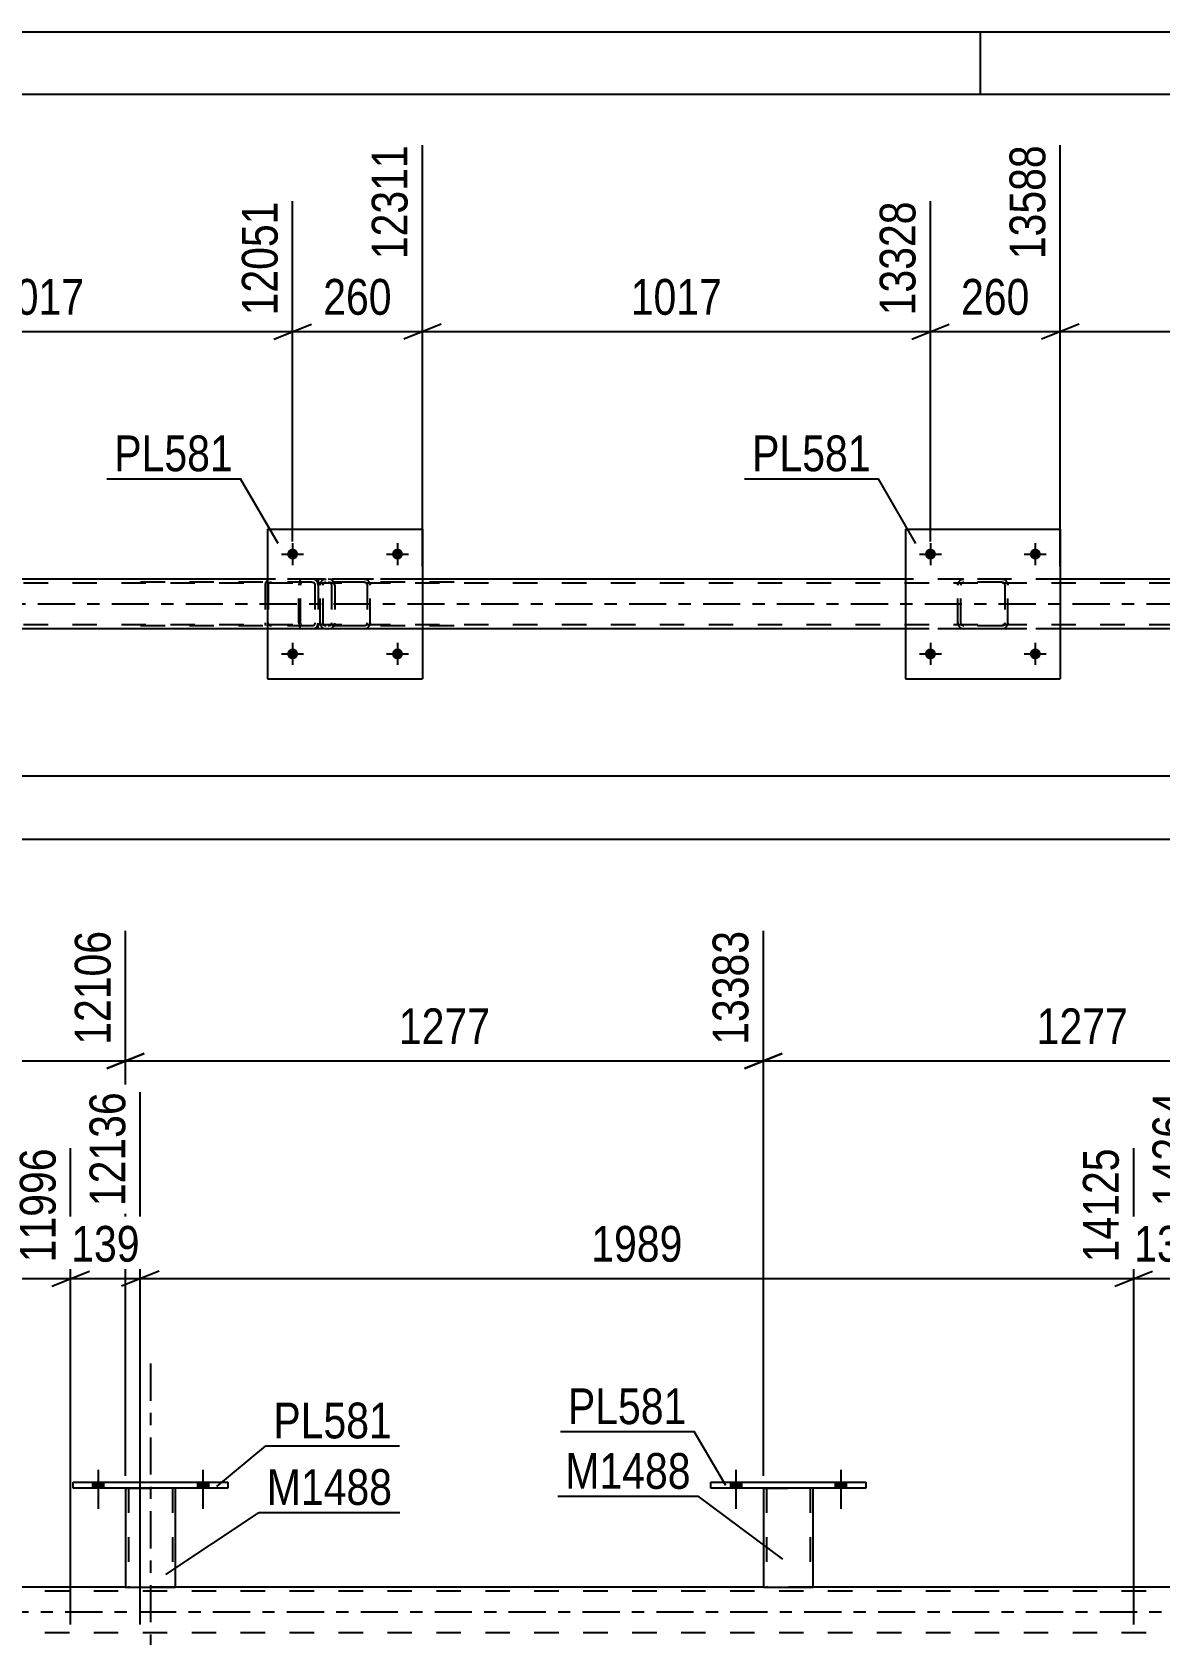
# Model space of a CAD drawing. Header units: millimetres. Extents: x 0 to 841, y 0 to 594.
# Drawn here: x 555 to 645.4, y 465.6 to 594 of the extents above; entities that cross this region are included whole.
import ezdxf

# ---------------------------------------------------------------- set-up
doc = ezdxf.new("R2010")
doc.units = ezdxf.units.MM
doc.linetypes.add('DXK_LINE_DOT2', pattern=[3.9198, 1.9599, -1.9599])
doc.linetypes.add('DXK_LINE_DOT3', pattern=[5.9187, 2.979, -0.9799, 0.9799, -0.9799])
doc.styles.add('Arial Narrow', font='ARIALN.TTF', dxfattribs={"height": 0.2})

# ---------------------------------------------------------------- blocks, each defined once
blk = doc.blocks.new('Unknown-814521622-1135')
at = {"color": 5, "linetype": 'Continuous'}
for p, q in [((841, 594), (0, 594)), ((631, 589), (631, 594)), ((836, 589), (5, 589))]:
    blk.add_line(p, q, dxfattribs=at)
blk = doc.blocks.new('Part-814521622-5015 - 4986')
at = {"color": 7, "linetype": 'DXK_LINE_DOT2'}
for p, q in [((756.22, 549.85), (93.84, 549.85)), ((586.3, 550.17), (573.9, 550.17)), ((637.38, 550.17), (624.98, 550.17)), ((756.22, 546.49), (93.84, 546.49)), ((756.22, 546.17), (114.17, 546.17)), ((586.3, 546.17), (573.9, 546.17)), ((637.38, 546.17), (624.98, 546.17))]:
    blk.add_line(p, q, dxfattribs=at)
at = {"color": 2, "linetype": 'Continuous'}
for p, q in [((573.9, 550.17), (535.21, 550.17)), ((624.98, 550.17), (586.3, 550.17)), ((676.06, 550.17), (637.38, 550.17)), ((573.9, 546.17), (535.21, 546.17)), ((624.98, 546.17), (586.3, 546.17)), ((676.06, 546.17), (637.38, 546.17))]:
    blk.add_line(p, q, dxfattribs=at)
at = {"color": 7, "linetype": 'DXK_LINE_DOT3'}
blk.add_line((93.84, 548.17), (756.22, 548.17), dxfattribs=at)
blk = doc.blocks.new('Bolt-814521622-5160 - 4986')
at = {"linetype": 'Continuous'}
for points in [[(627.42, 552.17, -1), (626.54, 552.17, -1)], [(635.82, 552.17, -1), (634.94, 552.17, -1)]]:
    blk.add_hatch(color=1, dxfattribs=at).paths.add_polyline_path(points)
at = {"color": 1, "linetype": 'Continuous'}
for p, q in [((626.98, 553.05), (626.98, 551.29)), ((635.38, 553.05), (635.38, 551.29)), ((626.1, 552.17), (627.86, 552.17)), ((634.5, 552.17), (636.26, 552.17))]:
    blk.add_line(p, q, dxfattribs=at)
blk = doc.blocks.new('Bolt-814521622-5163 - 4986')
at = {"linetype": 'Continuous'}
for points in [[(576.34, 544.17, -1), (575.46, 544.17, -1)], [(584.74, 544.17, -1), (583.86, 544.17, -1)]]:
    blk.add_hatch(color=1, dxfattribs=at).paths.add_polyline_path(points)
at = {"color": 1, "linetype": 'Continuous'}
for p, q in [((575.9, 545.05), (575.9, 543.29)), ((584.3, 545.05), (584.3, 543.29)), ((575.02, 544.17), (576.78, 544.17)), ((583.42, 544.17), (585.18, 544.17))]:
    blk.add_line(p, q, dxfattribs=at)
blk = doc.blocks.new('Part-814521622-5085 - 4986')
at = {"color": 7, "linetype": 'DXK_LINE_DOT2'}
for p, q in [((577.44, 550.17), (562.45, 550.17)), ((577.44, 549.93), (562.45, 549.93)), ((573.71, 549.77), (573.69, 549.69)), ((573.73, 549.87), (573.71, 549.77)), ((573.95, 549.69), (573.97, 549.78)), ((573.97, 549.78), (574.02, 549.86)), ((574.2, 550.17), (574.01, 550.13)), ((574.02, 549.86), (574.11, 549.91)), ((574.11, 549.91), (574.2, 549.93)), ((577.63, 550.13), (577.44, 550.17)), ((577.44, 549.93), (577.54, 549.91)), ((577.54, 549.91), (577.62, 549.86)), ((577.62, 549.86), (577.67, 549.78)), ((577.67, 549.78), (577.69, 549.69)), ((577.92, 549.82), (577.91, 549.87)), ((577.95, 549.69), (577.92, 549.82)), ((573.69, 549.69), (573.69, 546.65)), ((573.95, 549.69), (573.95, 546.65)), ((577.69, 549.69), (577.69, 546.65)), ((577.95, 549.69), (577.95, 546.65)), ((577.44, 546.41), (562.45, 546.41)), ((577.44, 546.17), (562.45, 546.17)), ((573.69, 546.65), (573.71, 546.56)), ((573.71, 546.56), (573.73, 546.46)), ((573.97, 546.55), (573.95, 546.65)), ((574.02, 546.48), (573.97, 546.55)), ((574.01, 546.2), (574.2, 546.17)), ((574.11, 546.42), (574.02, 546.48)), ((574.2, 546.41), (574.11, 546.42)), ((577.54, 546.42), (577.44, 546.41)), ((577.44, 546.17), (577.63, 546.2)), ((577.62, 546.48), (577.54, 546.42)), ((577.67, 546.55), (577.62, 546.48)), ((577.69, 546.65), (577.67, 546.55)), ((577.91, 546.46), (577.93, 546.56)), ((577.93, 546.56), (577.95, 546.65))]:
    blk.add_line(p, q, dxfattribs=at)
for centre, start, end in [((574.18, 549.67), 110.7583, 155.68), ((577.46, 549.67), 24.32, 69.2417), ((577.46, 546.67), 290.7583, 335.68)]:
    blk.add_arc(centre, 0.496, start, end, dxfattribs=at)
blk = doc.blocks.new('Part-814521622-5089 - 4986')
at = {"color": 7, "linetype": 'DXK_LINE_DOT2'}
for p, q in [((576.42, 549.87), (576.4, 549.69)), ((576.48, 550.03), (576.42, 549.87)), ((576.57, 550.13), (576.48, 550.03)), ((576.54, 549.69), (576.55, 549.78)), ((576.55, 549.78), (576.58, 549.86)), ((576.67, 550.17), (576.57, 550.13)), ((576.58, 549.86), (576.62, 549.91)), ((576.62, 549.91), (576.67, 549.93)), ((588.83, 550.17), (576.67, 550.17)), ((588.83, 549.93), (576.67, 549.93)), ((577.95, 550.17), (577.95, 549.93)), ((578.96, 550.13), (578.76, 550.17)), ((578.76, 549.93), (578.86, 549.91)), ((578.86, 549.91), (578.94, 549.86)), ((578.94, 549.86), (579, 549.78)), ((579, 549.78), (579.02, 549.69)), ((579.24, 549.82), (579.23, 549.87)), ((579.27, 549.69), (579.24, 549.82)), ((576.4, 546.65), (576.4, 549.69)), ((576.54, 546.65), (576.54, 549.69)), ((579.02, 549.69), (579.02, 546.65)), ((579.27, 549.69), (579.27, 546.65)), ((576.4, 546.65), (576.42, 546.46)), ((576.42, 546.46), (576.48, 546.31)), ((576.48, 546.31), (576.57, 546.2)), ((576.55, 546.55), (576.54, 546.65)), ((576.58, 546.48), (576.55, 546.55)), ((576.57, 546.2), (576.67, 546.17)), ((576.62, 546.42), (576.58, 546.48)), ((576.67, 546.41), (576.62, 546.42)), ((588.83, 546.41), (576.67, 546.41)), ((588.83, 546.17), (576.67, 546.17)), ((577.95, 546.17), (577.95, 546.41)), ((578.86, 546.42), (578.76, 546.41)), ((578.76, 546.17), (578.96, 546.2)), ((578.94, 546.48), (578.86, 546.42)), ((579, 546.55), (578.94, 546.48)), ((579.02, 546.65), (579, 546.55)), ((579.23, 546.46), (579.25, 546.56)), ((579.25, 546.56), (579.27, 546.65))]:
    blk.add_line(p, q, dxfattribs=at)
for centre, start, end in [((578.78, 549.67), 23.8494, 68.8059), ((578.78, 546.66), 291.1941, 336.1506)]:
    blk.add_arc(centre, 0.492, start, end, dxfattribs=at)
blk = doc.blocks.new('Part-814521622-5120 - 4986')
at = {"color": 7, "linetype": 'DXK_LINE_DOT2'}
for p, q in [((578.1, 549.69), (578.13, 549.87)), ((578.13, 549.87), (578.1, 549.69)), ((578.34, 549.69), (578.35, 549.78)), ((578.35, 549.78), (578.41, 549.86)), ((578.39, 550.13), (578.58, 550.17)), ((578.58, 550.17), (578.39, 550.13)), ((578.41, 549.86), (578.48, 549.91)), ((578.48, 549.91), (578.58, 549.93)), ((581.62, 550.17), (578.58, 550.17)), ((581.62, 549.93), (578.58, 549.93)), ((581.62, 550.17), (581.8, 550.13)), ((581.8, 550.13), (581.62, 550.17)), ((581.62, 549.93), (581.71, 549.91)), ((581.71, 549.91), (581.79, 549.86)), ((581.79, 549.86), (581.84, 549.78)), ((581.84, 549.78), (581.86, 549.69)), ((582.06, 549.87), (582.1, 549.69)), ((582.1, 549.69), (582.06, 549.87)), ((578.1, 546.65), (578.1, 549.69)), ((578.34, 546.65), (578.34, 549.69)), ((581.86, 549.69), (581.86, 546.65)), ((582.1, 546.65), (582.1, 549.69)), ((578.13, 546.46), (578.1, 546.65)), ((578.1, 546.65), (578.13, 546.46)), ((578.35, 546.55), (578.34, 546.65)), ((578.41, 546.48), (578.35, 546.55)), ((578.58, 546.17), (578.39, 546.2)), ((578.39, 546.2), (578.58, 546.17)), ((578.48, 546.42), (578.41, 546.48)), ((578.58, 546.41), (578.48, 546.42)), ((581.62, 546.41), (578.58, 546.41)), ((581.62, 546.17), (578.58, 546.17)), ((581.71, 546.42), (581.62, 546.41)), ((581.8, 546.2), (581.62, 546.17)), ((581.62, 546.17), (581.8, 546.2)), ((581.79, 546.48), (581.71, 546.42)), ((581.84, 546.55), (581.79, 546.48)), ((581.86, 546.65), (581.84, 546.55)), ((582.1, 546.65), (582.06, 546.46)), ((582.06, 546.46), (582.1, 546.65))]:
    blk.add_line(p, q, dxfattribs=at)
at = {"color": 7, "linetype": 'DXK_LINE_DOT3'}
blk.add_line((580.1, 548.17), (580.1, 548.17), dxfattribs=at)
at = {"color": 7, "linetype": 'DXK_LINE_DOT2'}
for centre, start, end in [((578.58, 549.69), 112.5, 157.5), ((578.58, 549.69), 112.5, 157.5), ((581.62, 549.69), 22.5, 67.5), ((581.62, 549.69), 22.5, 67.5), ((578.58, 546.65), 202.5, 247.5), ((578.58, 546.65), 202.5, 247.5), ((581.62, 546.65), 292.5, 337.5), ((581.62, 546.65), 292.5, 337.5)]:
    blk.add_arc(centre, 0.48, start, end, dxfattribs=at)
blk = doc.blocks.new('Bolt-814521622-5161 - 4986')
at = {"linetype": 'Continuous'}
for points in [[(627.42, 544.17, -1), (626.54, 544.17, -1)], [(635.82, 544.17, -1), (634.94, 544.17, -1)]]:
    blk.add_hatch(color=1, dxfattribs=at).paths.add_polyline_path(points)
at = {"color": 1, "linetype": 'Continuous'}
for p, q in [((626.98, 545.05), (626.98, 543.29)), ((635.38, 545.05), (635.38, 543.29)), ((626.1, 544.17), (627.86, 544.17)), ((634.5, 544.17), (636.26, 544.17))]:
    blk.add_line(p, q, dxfattribs=at)
blk = doc.blocks.new('Part-814521622-5113 - 4986')
at = {"color": 2, "linetype": 'Continuous'}
for p, q in [((624.98, 554.17), (624.98, 542.17)), ((624.98, 554.17), (637.38, 554.17)), ((637.38, 554.17), (637.38, 542.17)), ((624.98, 542.17), (637.38, 542.17))]:
    blk.add_line(p, q, dxfattribs=at)
blk = doc.blocks.new('Part-814521622-5114 - 4986')
at = {"color": 7, "linetype": 'DXK_LINE_DOT2'}
for p, q in [((629.18, 549.69), (629.21, 549.87)), ((629.21, 549.87), (629.18, 549.69)), ((629.42, 549.69), (629.43, 549.78)), ((629.43, 549.78), (629.49, 549.86)), ((629.47, 550.13), (629.66, 550.17)), ((629.66, 550.17), (629.47, 550.13)), ((629.49, 549.86), (629.56, 549.91)), ((629.56, 549.91), (629.66, 549.93)), ((632.7, 550.17), (629.66, 550.17)), ((632.7, 549.93), (629.66, 549.93)), ((632.7, 550.17), (632.88, 550.13)), ((632.88, 550.13), (632.7, 550.17)), ((632.7, 549.93), (632.79, 549.91)), ((632.79, 549.91), (632.87, 549.86)), ((632.87, 549.86), (632.92, 549.78)), ((632.92, 549.78), (632.94, 549.69)), ((633.14, 549.87), (633.18, 549.69)), ((633.18, 549.69), (633.14, 549.87)), ((629.18, 546.65), (629.18, 549.69)), ((629.42, 546.65), (629.42, 549.69)), ((632.94, 549.69), (632.94, 546.65)), ((633.18, 546.65), (633.18, 549.69)), ((629.21, 546.46), (629.18, 546.65)), ((629.18, 546.65), (629.21, 546.46)), ((629.43, 546.55), (629.42, 546.65)), ((629.49, 546.48), (629.43, 546.55)), ((629.66, 546.17), (629.47, 546.2)), ((629.47, 546.2), (629.66, 546.17)), ((629.56, 546.42), (629.49, 546.48)), ((629.66, 546.41), (629.56, 546.42)), ((632.7, 546.41), (629.66, 546.41)), ((632.7, 546.17), (629.66, 546.17)), ((632.79, 546.42), (632.7, 546.41)), ((632.88, 546.2), (632.7, 546.17)), ((632.7, 546.17), (632.88, 546.2)), ((632.87, 546.48), (632.79, 546.42)), ((632.92, 546.55), (632.87, 546.48)), ((632.94, 546.65), (632.92, 546.55)), ((633.18, 546.65), (633.14, 546.46)), ((633.14, 546.46), (633.18, 546.65))]:
    blk.add_line(p, q, dxfattribs=at)
at = {"color": 7, "linetype": 'DXK_LINE_DOT3'}
blk.add_line((631.18, 548.17), (631.18, 548.17), dxfattribs=at)
at = {"color": 7, "linetype": 'DXK_LINE_DOT2'}
for centre, start, end in [((629.66, 549.69), 112.5, 157.5), ((629.66, 549.69), 112.5, 157.5), ((632.7, 549.69), 22.5, 67.5), ((632.7, 549.69), 22.5, 67.5), ((629.66, 546.65), 202.5, 247.5), ((629.66, 546.65), 202.5, 247.5), ((632.7, 546.65), 292.5, 337.5), ((632.7, 546.65), 292.5, 337.5)]:
    blk.add_arc(centre, 0.48, start, end, dxfattribs=at)
blk = doc.blocks.new('Bolt-814521622-5162 - 4986')
at = {"linetype": 'Continuous'}
for points in [[(576.34, 552.17, -1), (575.46, 552.17, -1)], [(584.74, 552.17, -1), (583.86, 552.17, -1)]]:
    blk.add_hatch(color=1, dxfattribs=at).paths.add_polyline_path(points)
at = {"color": 1, "linetype": 'Continuous'}
for p, q in [((575.9, 553.05), (575.9, 551.29)), ((584.3, 553.05), (584.3, 551.29)), ((575.02, 552.17), (576.78, 552.17)), ((583.42, 552.17), (585.18, 552.17))]:
    blk.add_line(p, q, dxfattribs=at)
blk = doc.blocks.new('Part-814521622-5119 - 4986')
at = {"color": 2, "linetype": 'Continuous'}
for p, q in [((573.9, 554.17), (573.9, 542.17)), ((573.9, 554.17), (586.3, 554.17)), ((586.3, 554.17), (586.3, 542.17)), ((573.9, 542.17), (586.3, 542.17))]:
    blk.add_line(p, q, dxfattribs=at)
blk = doc.blocks.new('Bolt-814521622-3288 - 3269')
at = {"linetype": 'Continuous'}
for points in [[(610.96, 477.31), (611.84, 477.31), (611.84, 477.79), (610.96, 477.79)], [(619.36, 477.31), (620.24, 477.31), (620.24, 477.79), (619.36, 477.79)]]:
    blk.add_hatch(color=1, dxfattribs=at).paths.add_polyline_path(points)
at = {"color": 1, "linetype": 'Continuous'}
for p, q in [((611.4, 478.79), (611.4, 475.67)), ((619.8, 478.79), (619.8, 475.67)), ((610.96, 477.79), (610.96, 477.31)), ((611.84, 477.79), (611.84, 477.31)), ((619.36, 477.79), (619.36, 477.31)), ((620.24, 477.79), (620.24, 477.31))]:
    blk.add_line(p, q, dxfattribs=at)
blk = doc.blocks.new('Bolt-814521622-3289 - 3269')
at = {"linetype": 'Continuous'}
for points in [[(610.96, 477.31), (611.84, 477.31), (611.84, 477.79), (610.96, 477.79)], [(619.36, 477.31), (620.24, 477.31), (620.24, 477.79), (619.36, 477.79)]]:
    blk.add_hatch(color=1, dxfattribs=at).paths.add_polyline_path(points)
at = {"color": 1, "linetype": 'Continuous'}
for p, q in [((611.4, 478.79), (611.4, 475.67)), ((619.8, 478.79), (619.8, 475.67)), ((610.96, 477.79), (610.96, 477.31)), ((611.84, 477.79), (611.84, 477.31)), ((619.36, 477.79), (619.36, 477.31)), ((620.24, 477.79), (620.24, 477.31))]:
    blk.add_line(p, q, dxfattribs=at)
blk = doc.blocks.new('Bolt-814521622-3290 - 3269')
at = {"linetype": 'Continuous'}
for points in [[(559.88, 477.31), (560.76, 477.31), (560.76, 477.79), (559.88, 477.79)], [(568.28, 477.31), (569.16, 477.31), (569.16, 477.79), (568.28, 477.79)]]:
    blk.add_hatch(color=1, dxfattribs=at).paths.add_polyline_path(points)
at = {"color": 1, "linetype": 'Continuous'}
for p, q in [((560.32, 478.79), (560.32, 475.67)), ((568.72, 478.79), (568.72, 475.67)), ((559.88, 477.79), (559.88, 477.31)), ((560.76, 477.79), (560.76, 477.31)), ((568.28, 477.79), (568.28, 477.31)), ((569.16, 477.79), (569.16, 477.31))]:
    blk.add_line(p, q, dxfattribs=at)
blk = doc.blocks.new('Bolt-814521622-3291 - 3269')
at = {"linetype": 'Continuous'}
for points in [[(559.88, 477.31), (560.76, 477.31), (560.76, 477.79), (559.88, 477.79)], [(568.28, 477.31), (569.16, 477.31), (569.16, 477.79), (568.28, 477.79)]]:
    blk.add_hatch(color=1, dxfattribs=at).paths.add_polyline_path(points)
at = {"color": 1, "linetype": 'Continuous'}
for p, q in [((560.32, 478.79), (560.32, 475.67)), ((568.72, 478.79), (568.72, 475.67)), ((559.88, 477.79), (559.88, 477.31)), ((560.76, 477.79), (560.76, 477.31)), ((568.28, 477.79), (568.28, 477.31)), ((569.16, 477.79), (569.16, 477.31))]:
    blk.add_line(p, q, dxfattribs=at)
blk = doc.blocks.new('Part-814521622-3419 - 3269')
at = {"color": 2, "linetype": 'Continuous'}
for p, q in [((609.4, 477.79), (621.8, 477.79)), ((609.4, 477.31), (609.4, 477.79)), ((621.8, 477.31), (609.4, 477.31)), ((621.8, 477.79), (621.8, 477.31))]:
    blk.add_line(p, q, dxfattribs=at)
blk = doc.blocks.new('Part-814521622-3424 - 3269')
at = {"color": 2, "linetype": 'Continuous'}
for p, q in [((613.6, 477.31), (613.6, 469.4)), ((617.6, 469.4), (617.6, 477.31)), ((613.6, 469.4), (617.6, 469.4))]:
    blk.add_line(p, q, dxfattribs=at)
at = {"color": 7, "linetype": 'DXK_LINE_DOT2'}
for p, q in [((613.6, 477.31), (617.6, 477.31)), ((613.6, 477.31), (613.6, 477.31)), ((613.6, 477.31), (613.6, 477.31)), ((613.84, 477.31), (613.84, 469.4)), ((617.36, 477.31), (617.36, 469.4)), ((617.6, 477.31), (617.6, 477.31)), ((617.6, 477.31), (617.6, 477.31)), ((617.31, 469.4), (617.35, 469.4)), ((617.31, 469.4), (617.35, 469.4)), ((617.35, 469.4), (617.36, 469.4)), ((617.35, 469.4), (617.36, 469.4))]:
    blk.add_line(p, q, dxfattribs=at)
blk = doc.blocks.new('Part-814521622-3429 - 3269')
at = {"color": 2, "linetype": 'Continuous'}
for p, q in [((558.32, 477.79), (570.72, 477.79)), ((558.32, 477.31), (558.32, 477.79)), ((570.72, 477.31), (558.32, 477.31)), ((570.72, 477.79), (570.72, 477.31))]:
    blk.add_line(p, q, dxfattribs=at)
blk = doc.blocks.new('Part-814521622-3434 - 3269')
at = {"color": 7, "linetype": 'DXK_LINE_DOT3'}
blk.add_line((564.52, 487.31), (564.52, 459.4), dxfattribs=at)
at = {"color": 2, "linetype": 'Continuous'}
for p, q in [((562.52, 477.31), (562.52, 469.4)), ((566.52, 469.4), (566.52, 477.31)), ((562.52, 469.4), (566.52, 469.4))]:
    blk.add_line(p, q, dxfattribs=at)
at = {"color": 7, "linetype": 'DXK_LINE_DOT2'}
for p, q in [((562.52, 477.31), (566.52, 477.31)), ((562.52, 477.31), (562.52, 477.31)), ((562.52, 477.31), (562.52, 477.31)), ((562.76, 477.31), (562.76, 469.4)), ((566.28, 477.31), (566.28, 469.4)), ((566.52, 477.31), (566.52, 477.31)), ((566.52, 477.31), (566.52, 477.31)), ((566.23, 469.4), (566.27, 469.4)), ((566.23, 469.4), (566.27, 469.4)), ((566.27, 469.4), (566.28, 469.4)), ((566.27, 469.4), (566.28, 469.4))]:
    blk.add_line(p, q, dxfattribs=at)
blk = doc.blocks.new('Part-814521622-3675 - 3269')
at = {"color": 7, "linetype": 'DXK_LINE_DOT2'}
for p, q in [((742.25, 469.08), (78.27, 469.08)), ((566.52, 469.4), (562.52, 469.4)), ((617.6, 469.4), (613.6, 469.4)), ((742.25, 465.72), (78.27, 465.72))]:
    blk.add_line(p, q, dxfattribs=at)
at = {"color": 2, "linetype": 'Continuous'}
for p, q in [((562.52, 469.4), (515.44, 469.4)), ((613.6, 469.4), (566.52, 469.4)), ((664.68, 469.4), (617.6, 469.4))]:
    blk.add_line(p, q, dxfattribs=at)
at = {"color": 7, "linetype": 'DXK_LINE_DOT3'}
blk.add_line((78.27, 467.4), (742.25, 467.4), dxfattribs=at)
blk = doc.blocks.new('StraightDimension-814521622-5855 - 4986')
at = {"color": 7, "linetype": 'Continuous'}
blk.add_line((93.2, 529.32), (793.98, 529.32), dxfattribs=at)
blk = doc.blocks.new('StraightDimension-814521622-5287 - 4986')
at = {"color": 7, "linetype": 'Continuous'}
blk.add_line((93.84, 534.39), (793.34, 534.39), dxfattribs=at)
blk = doc.blocks.new('StraightDimension-814521622-5647 - 4986')
at = {"color": 7, "linetype": 'Continuous'}
for p, q in [((535.21, 551.17), (535.21, 584.94)), ((575.9, 553.17), (575.9, 580.44)), ((536.71, 570.6), (533.71, 569.4)), ((574.4, 569.4), (577.4, 570.6)), ((535.21, 570), (575.9, 570))]:
    blk.add_line(p, q, dxfattribs=at)
at = {"color": 0}
blk.add_wipeout([(559.81, 570.75), (559.81, 574.95), (551.3, 574.95), (551.3, 570.75)], dxfattribs=at)
at = {"color": 3, "style": 'Arial Narrow'}
blk.add_text('1017', height=2.863, dxfattribs=at).set_placement((551.9, 571.35))
at = {"color": 0, "linetype": 'Continuous'}
blk.add_wipeout([(575.3, 581.04), (571.1, 581.04), (571.1, 570.7), (575.3, 570.7)], dxfattribs=at)
at = {"color": 3, "linetype": 'Continuous', "style": 'Arial Narrow'}
blk.add_text('12051', height=2.863, rotation=90.0002, dxfattribs=at).set_placement((574.7, 571.3))
blk = doc.blocks.new('StraightDimension-814521622-5667 - 4986')
at = {"color": 7, "linetype": 'Continuous'}
for p, q in [((586.3, 551.17), (586.3, 584.94)), ((575.9, 553.17), (575.9, 580.44)), ((574.4, 569.4), (577.4, 570.6)), ((587.8, 570.6), (584.8, 569.4)), ((575.9, 570), (586.3, 570))]:
    blk.add_line(p, q, dxfattribs=at)
at = {"color": 0}
blk.add_wipeout([(584.44, 570.75), (584.44, 574.95), (577.75, 574.95), (577.75, 570.75)], dxfattribs=at)
at = {"color": 3, "style": 'Arial Narrow'}
blk.add_text('260', height=2.863, dxfattribs=at).set_placement((578.35, 571.35))
at = {"color": 0, "linetype": 'Continuous'}
blk.add_wipeout([(585.7, 585.54), (581.5, 585.54), (581.5, 575.2), (585.7, 575.2)], dxfattribs=at)
at = {"color": 3, "linetype": 'Continuous', "style": 'Arial Narrow'}
blk.add_text('12311', height=2.863, rotation=90.0002, dxfattribs=at).set_placement((585.1, 575.8))
blk = doc.blocks.new('StraightDimension-814521622-5687 - 4986')
at = {"color": 7, "linetype": 'Continuous'}
for p, q in [((586.3, 551.17), (586.3, 584.94)), ((626.98, 553.17), (626.98, 580.44)), ((587.8, 570.6), (584.8, 569.4)), ((625.48, 569.4), (628.48, 570.6)), ((586.3, 570), (626.98, 570))]:
    blk.add_line(p, q, dxfattribs=at)
at = {"color": 0}
blk.add_wipeout([(610.89, 570.75), (610.89, 574.95), (602.38, 574.95), (602.38, 570.75)], dxfattribs=at)
at = {"color": 3, "style": 'Arial Narrow'}
blk.add_text('1017', height=2.863, dxfattribs=at).set_placement((602.98, 571.35))
at = {"color": 0, "linetype": 'Continuous'}
blk.add_wipeout([(626.38, 581.04), (622.18, 581.04), (622.18, 570.7), (626.38, 570.7)], dxfattribs=at)
at = {"color": 3, "linetype": 'Continuous', "style": 'Arial Narrow'}
blk.add_text('13328', height=2.863, rotation=90.0002, dxfattribs=at).set_placement((625.78, 571.3))
blk = doc.blocks.new('StraightDimension-814521622-5707 - 4986')
at = {"color": 7, "linetype": 'Continuous'}
for p, q in [((637.38, 551.17), (637.38, 584.94)), ((626.98, 553.17), (626.98, 580.44)), ((625.48, 569.4), (628.48, 570.6)), ((638.88, 570.6), (635.88, 569.4)), ((626.98, 570), (637.38, 570))]:
    blk.add_line(p, q, dxfattribs=at)
at = {"color": 0}
blk.add_wipeout([(635.52, 570.75), (635.52, 574.95), (628.83, 574.95), (628.83, 570.75)], dxfattribs=at)
at = {"color": 3, "style": 'Arial Narrow'}
blk.add_text('260', height=2.863, dxfattribs=at).set_placement((629.43, 571.35))
at = {"color": 0, "linetype": 'Continuous'}
blk.add_wipeout([(636.78, 585.54), (632.58, 585.54), (632.58, 575.2), (636.78, 575.2)], dxfattribs=at)
at = {"color": 3, "linetype": 'Continuous', "style": 'Arial Narrow'}
blk.add_text('13588', height=2.863, rotation=90.0002, dxfattribs=at).set_placement((636.18, 575.8))
blk = doc.blocks.new('StraightDimension-814521622-5727 - 4986')
at = {"color": 7, "linetype": 'Continuous'}
for p, q in [((637.38, 551.17), (637.38, 584.94)), ((678.06, 553.17), (678.06, 580.44)), ((638.88, 570.6), (635.88, 569.4)), ((676.56, 569.4), (679.56, 570.6)), ((637.38, 570), (678.06, 570))]:
    blk.add_line(p, q, dxfattribs=at)
at = {"color": 0}
blk.add_wipeout([(661.97, 570.75), (661.97, 574.95), (653.46, 574.95), (653.46, 570.75)], dxfattribs=at)
at = {"color": 3, "style": 'Arial Narrow'}
blk.add_text('1017', height=2.863, dxfattribs=at).set_placement((654.06, 571.35))
at = {"color": 0, "linetype": 'Continuous'}
blk.add_wipeout([(677.46, 581.04), (673.26, 581.04), (673.26, 570.7), (677.46, 570.7)], dxfattribs=at)
at = {"color": 3, "linetype": 'Continuous', "style": 'Arial Narrow'}
blk.add_text('14605', height=2.863, rotation=90.0002, dxfattribs=at).set_placement((676.86, 571.3))
blk = doc.blocks.new('StraightDimension-814521622-4659 - 3269')
at = {"color": 7, "linetype": 'Continuous'}
for p, q in [((563.7, 466.4), (563.7, 509.06)), ((643.26, 466.4), (643.26, 504.56)), ((565.2, 494.72), (562.2, 493.52)), ((641.76, 493.52), (644.76, 494.72)), ((563.7, 494.12), (643.26, 494.12))]:
    blk.add_line(p, q, dxfattribs=at)
at = {"color": 0}
blk.add_wipeout([(607.73, 494.87), (607.73, 499.07), (599.22, 499.07), (599.22, 494.87)], dxfattribs=at)
at = {"color": 3, "style": 'Arial Narrow'}
blk.add_text('1989', height=2.863, dxfattribs=at).set_placement((599.82, 495.47))
at = {"color": 0, "linetype": 'Continuous'}
blk.add_wipeout([(642.66, 505.16), (638.46, 505.16), (638.46, 494.82), (642.66, 494.82)], dxfattribs=at)
at = {"color": 3, "linetype": 'Continuous', "style": 'Arial Narrow'}
blk.add_text('14125', height=2.863, rotation=90.0002, dxfattribs=at).set_placement((642.06, 495.42))
blk = doc.blocks.new('StraightDimension-814521622-4085 - 3269')
at = {"color": 7, "linetype": 'Continuous'}
for p, q in [((511.44, 478.31), (511.44, 521.99)), ((562.52, 478.31), (562.52, 521.99)), ((512.94, 512.15), (509.94, 510.95)), ((511.44, 511.55), (562.52, 511.55)), ((561.02, 510.95), (564.02, 512.15))]:
    blk.add_line(p, q, dxfattribs=at)
at = {"color": 0}
blk.add_wipeout([(541.24, 512.3), (541.24, 516.5), (532.73, 516.5), (532.73, 512.3)], dxfattribs=at)
at = {"color": 3, "style": 'Arial Narrow'}
blk.add_text('1277', height=2.863, dxfattribs=at).set_placement((533.33, 512.9))
at = {"color": 0, "linetype": 'Continuous'}
blk.add_wipeout([(561.92, 522.59), (557.72, 522.59), (557.72, 512.25), (561.92, 512.25)], dxfattribs=at)
at = {"color": 3, "linetype": 'Continuous', "style": 'Arial Narrow'}
blk.add_text('12106', height=2.863, rotation=90.0002, dxfattribs=at).set_placement((561.32, 512.85))
blk = doc.blocks.new('StraightDimension-814521622-4095 - 3269')
at = {"color": 7, "linetype": 'Continuous'}
for p, q in [((562.52, 478.31), (562.52, 521.99)), ((613.6, 478.31), (613.6, 521.99)), ((564.02, 512.15), (561.02, 510.95)), ((562.52, 511.55), (613.6, 511.55)), ((612.1, 510.95), (615.1, 512.15))]:
    blk.add_line(p, q, dxfattribs=at)
at = {"color": 0}
blk.add_wipeout([(592.32, 512.3), (592.32, 516.5), (583.81, 516.5), (583.81, 512.3)], dxfattribs=at)
at = {"color": 3, "style": 'Arial Narrow'}
blk.add_text('1277', height=2.863, dxfattribs=at).set_placement((584.41, 512.9))
at = {"color": 0, "linetype": 'Continuous'}
blk.add_wipeout([(613, 522.59), (608.8, 522.59), (608.8, 512.25), (613, 512.25)], dxfattribs=at)
at = {"color": 3, "linetype": 'Continuous', "style": 'Arial Narrow'}
blk.add_text('13383', height=2.863, rotation=90.0002, dxfattribs=at).set_placement((612.4, 512.85))
blk = doc.blocks.new('StraightDimension-814521622-4105 - 3269')
at = {"color": 7, "linetype": 'Continuous'}
for p, q in [((613.6, 478.31), (613.6, 521.99)), ((664.68, 478.31), (664.68, 521.99)), ((615.1, 512.15), (612.1, 510.95)), ((613.6, 511.55), (664.68, 511.55)), ((663.18, 510.95), (666.18, 512.15))]:
    blk.add_line(p, q, dxfattribs=at)
at = {"color": 0}
blk.add_wipeout([(643.4, 512.3), (643.4, 516.5), (634.89, 516.5), (634.89, 512.3)], dxfattribs=at)
at = {"color": 3, "style": 'Arial Narrow'}
blk.add_text('1277', height=2.863, dxfattribs=at).set_placement((635.49, 512.9))
at = {"color": 0, "linetype": 'Continuous'}
blk.add_wipeout([(664.08, 522.59), (659.88, 522.59), (659.88, 512.25), (664.08, 512.25)], dxfattribs=at)
at = {"color": 3, "linetype": 'Continuous', "style": 'Arial Narrow'}
blk.add_text('14660', height=2.863, rotation=90.0002, dxfattribs=at).set_placement((663.48, 512.85))
blk = doc.blocks.new('StraightDimension-814521622-4697 - 3269')
at = {"color": 7, "linetype": 'Continuous'}
for p, q in [((478.56, 466.4), (478.56, 509.06)), ((558.12, 466.4), (558.12, 504.56)), ((480.06, 494.72), (477.06, 493.52)), ((556.62, 493.52), (559.62, 494.72)), ((478.56, 494.12), (558.12, 494.12))]:
    blk.add_line(p, q, dxfattribs=at)
at = {"color": 0}
blk.add_wipeout([(522.6, 494.87), (522.6, 499.07), (514.08, 499.07), (514.08, 494.87)], dxfattribs=at)
at = {"color": 3, "style": 'Arial Narrow'}
blk.add_text('1989', height=2.863, dxfattribs=at).set_placement((514.68, 495.47))
at = {"color": 0, "linetype": 'Continuous'}
blk.add_wipeout([(557.52, 505.16), (553.32, 505.16), (553.32, 494.82), (557.52, 494.82)], dxfattribs=at)
at = {"color": 3, "linetype": 'Continuous', "style": 'Arial Narrow'}
blk.add_text('11996', height=2.863, rotation=90.0002, dxfattribs=at).set_placement((556.92, 495.42))
blk = doc.blocks.new('StraightDimension-814521622-4640 - 3269')
at = {"color": 7, "linetype": 'Continuous'}
for p, q in [((648.83, 466.4), (648.83, 509.06)), ((643.26, 466.4), (643.26, 504.56)), ((641.76, 493.52), (644.76, 494.72)), ((650.33, 494.72), (647.33, 493.52)), ((643.26, 494.12), (648.83, 494.12))]:
    blk.add_line(p, q, dxfattribs=at)
at = {"color": 0}
blk.add_wipeout([(649.38, 494.87), (649.38, 499.07), (642.7, 499.07), (642.7, 494.87)], dxfattribs=at)
at = {"color": 3, "style": 'Arial Narrow'}
blk.add_text('139', height=2.863, dxfattribs=at).set_placement((643.3, 495.47))
at = {"color": 0, "linetype": 'Continuous'}
blk.add_wipeout([(648.23, 509.66), (644.03, 509.66), (644.03, 499.32), (648.23, 499.32)], dxfattribs=at)
at = {"color": 3, "linetype": 'Continuous', "style": 'Arial Narrow'}
blk.add_text('14264', height=2.863, rotation=90.0002, dxfattribs=at).set_placement((647.63, 499.92))
blk = doc.blocks.new('StraightDimension-814521622-4678 - 3269')
at = {"color": 7, "linetype": 'Continuous'}
for p, q in [((563.7, 466.4), (563.7, 509.06)), ((558.12, 466.4), (558.12, 504.56)), ((556.62, 493.52), (559.62, 494.72)), ((565.2, 494.72), (562.2, 493.52)), ((558.12, 494.12), (563.7, 494.12))]:
    blk.add_line(p, q, dxfattribs=at)
at = {"color": 0}
blk.add_wipeout([(564.25, 494.87), (564.25, 499.07), (557.57, 499.07), (557.57, 494.87)], dxfattribs=at)
at = {"color": 3, "style": 'Arial Narrow'}
blk.add_text('139', height=2.863, dxfattribs=at).set_placement((558.17, 495.47))
at = {"color": 0, "linetype": 'Continuous'}
blk.add_wipeout([(563.09, 509.66), (558.89, 509.66), (558.89, 499.32), (563.09, 499.32)], dxfattribs=at)
at = {"color": 3, "linetype": 'Continuous', "style": 'Arial Narrow'}
blk.add_text('12136', height=2.863, rotation=90.0002, dxfattribs=at).set_placement((562.5, 499.92))
blk = doc.blocks.new('Mark-814521622-5109 - 4986')
at = {"color": 0}
blk.add_wipeout([(622.21, 558.81), (622.21, 561.81), (612.7, 561.81), (612.7, 558.81)], dxfattribs=at)
blk.add_wipeout([(622.21, 558.81), (622.21, 561.81), (612.7, 561.81), (612.7, 558.81)], dxfattribs=at)
at = {"color": 30, "linetype": 'Continuous'}
for p in [(612.1, 558.21), (625.81, 553.02)]:
    blk.add_line(p, (622.81, 558.21), dxfattribs=at)
at = {"color": 3, "style": 'Arial Narrow'}
blk.add_text('PL581', height=2.863, dxfattribs=at).set_placement((612.7, 558.81))
blk = doc.blocks.new('Mark-814521622-5115 - 4986')
at = {"color": 0}
blk.add_wipeout([(571.13, 558.81), (571.13, 561.81), (561.62, 561.81), (561.62, 558.81)], dxfattribs=at)
blk.add_wipeout([(571.13, 558.81), (571.13, 561.81), (561.62, 561.81), (561.62, 558.81)], dxfattribs=at)
at = {"color": 30, "linetype": 'Continuous'}
for p in [(561.02, 558.21), (574.73, 553.02)]:
    blk.add_line(p, (571.73, 558.21), dxfattribs=at)
at = {"color": 3, "style": 'Arial Narrow'}
blk.add_text('PL581', height=2.863, dxfattribs=at).set_placement((561.62, 558.81))
blk = doc.blocks.new('Mark-814521622-3415 - 3269')
at = {"color": 0}
blk.add_wipeout([(607.46, 482.45), (607.46, 485.45), (597.95, 485.45), (597.95, 482.45)], dxfattribs=at)
blk.add_wipeout([(607.46, 482.45), (607.46, 485.45), (597.95, 485.45), (597.95, 482.45)], dxfattribs=at)
at = {"color": 30, "linetype": 'Continuous'}
for p in [(597.35, 481.85), (610.59, 477.53)]:
    blk.add_line(p, (608.06, 481.85), dxfattribs=at)
at = {"color": 3, "style": 'Arial Narrow'}
blk.add_text('PL581', height=2.863, dxfattribs=at).set_placement((597.95, 482.45))
blk = doc.blocks.new('Mark-814521622-3420 - 3269')
at = {"color": 0}
blk.add_wipeout([(607.79, 477.27), (607.79, 480.27), (597.74, 480.27), (597.74, 477.27)], dxfattribs=at)
blk.add_wipeout([(607.79, 477.27), (607.79, 480.27), (597.74, 480.27), (597.74, 477.27)], dxfattribs=at)
at = {"color": 30, "linetype": 'Continuous'}
for p in [(597.14, 476.67), (615.16, 471.63)]:
    blk.add_line(p, (608.39, 476.67), dxfattribs=at)
at = {"color": 3, "style": 'Arial Narrow'}
blk.add_text('M1488', height=2.863, dxfattribs=at).set_placement((597.74, 477.27))
blk = doc.blocks.new('Mark-814521622-3425 - 3269')
at = {"color": 0}
blk.add_wipeout([(583.86, 481.31), (583.86, 484.31), (574.36, 484.31), (574.36, 481.31)], dxfattribs=at)
blk.add_wipeout([(583.86, 481.31), (583.86, 484.31), (574.36, 484.31), (574.36, 481.31)], dxfattribs=at)
at = {"color": 30, "linetype": 'Continuous'}
for p, q in [((569.83, 477.45), (573.76, 480.71)), ((573.76, 480.71), (584.46, 480.71))]:
    blk.add_line(p, q, dxfattribs=at)
at = {"color": 3, "style": 'Arial Narrow'}
blk.add_text('PL581', height=2.863, dxfattribs=at).set_placement((574.36, 481.31))
blk = doc.blocks.new('Mark-814521622-3430 - 3269')
at = {"color": 0}
blk.add_wipeout([(583.88, 475.98), (583.88, 478.98), (573.83, 478.98), (573.83, 475.98)], dxfattribs=at)
blk.add_wipeout([(583.88, 475.98), (583.88, 478.98), (573.83, 478.98), (573.83, 475.98)], dxfattribs=at)
at = {"color": 30, "linetype": 'Continuous'}
for p, q in [((565.75, 470.4), (573.23, 475.38)), ((573.23, 475.38), (584.48, 475.38))]:
    blk.add_line(p, q, dxfattribs=at)
at = {"color": 3, "style": 'Arial Narrow'}
blk.add_text('M1488', height=2.863, dxfattribs=at).set_placement((573.83, 475.98))

msp = doc.modelspace()

# ---------------------------------------------------------------- block references
for name in ['Unknown-814521622-1135', 'Part-814521622-5119 - 4986', 'Part-814521622-5113 - 4986', 'Bolt-814521622-5162 - 4986', 'Bolt-814521622-5160 - 4986', 'Part-814521622-5015 - 4986', 'Part-814521622-5085 - 4986', 'Part-814521622-5089 - 4986', 'Part-814521622-5120 - 4986', 'Part-814521622-5114 - 4986', 'Bolt-814521622-5163 - 4986', 'Bolt-814521622-5161 - 4986', 'Part-814521622-3434 - 3269', 'Bolt-814521622-3290 - 3269', 'Bolt-814521622-3291 - 3269', 'Bolt-814521622-3288 - 3269', 'Bolt-814521622-3289 - 3269', 'Part-814521622-3429 - 3269', 'Part-814521622-3419 - 3269', 'Part-814521622-3424 - 3269', 'Part-814521622-3675 - 3269']:
    msp.add_blockref(name, (0, 0))

# ---------------------------------------------------------------- next in the draw order: block references
for name in ['StraightDimension-814521622-5647 - 4986', 'StraightDimension-814521622-5855 - 4986', 'StraightDimension-814521622-4659 - 3269']:
    msp.add_blockref(name, (0, 0))

# ---------------------------------------------------------------- next in the draw order: block references
for name in ['StraightDimension-814521622-5667 - 4986', 'StraightDimension-814521622-5287 - 4986', 'StraightDimension-814521622-4085 - 3269']:
    msp.add_blockref(name, (0, 0))

# ---------------------------------------------------------------- next in the draw order: block references
for name in ['StraightDimension-814521622-5687 - 4986', 'Mark-814521622-5115 - 4986', 'StraightDimension-814521622-4095 - 3269', 'StraightDimension-814521622-4697 - 3269']:
    msp.add_blockref(name, (0, 0))

# ---------------------------------------------------------------- next in the draw order: block references
for name in ['StraightDimension-814521622-5707 - 4986', 'StraightDimension-814521622-4105 - 3269', 'StraightDimension-814521622-4678 - 3269', 'Mark-814521622-3425 - 3269', 'Mark-814521622-3415 - 3269']:
    msp.add_blockref(name, (0, 0))

# ---------------------------------------------------------------- next in the draw order: block references
for name in ['StraightDimension-814521622-5727 - 4986', 'Mark-814521622-5109 - 4986', 'StraightDimension-814521622-4640 - 3269', 'Mark-814521622-3420 - 3269', 'Mark-814521622-3430 - 3269']:
    msp.add_blockref(name, (0, 0))

doc.saveas('drawing.dxf')
